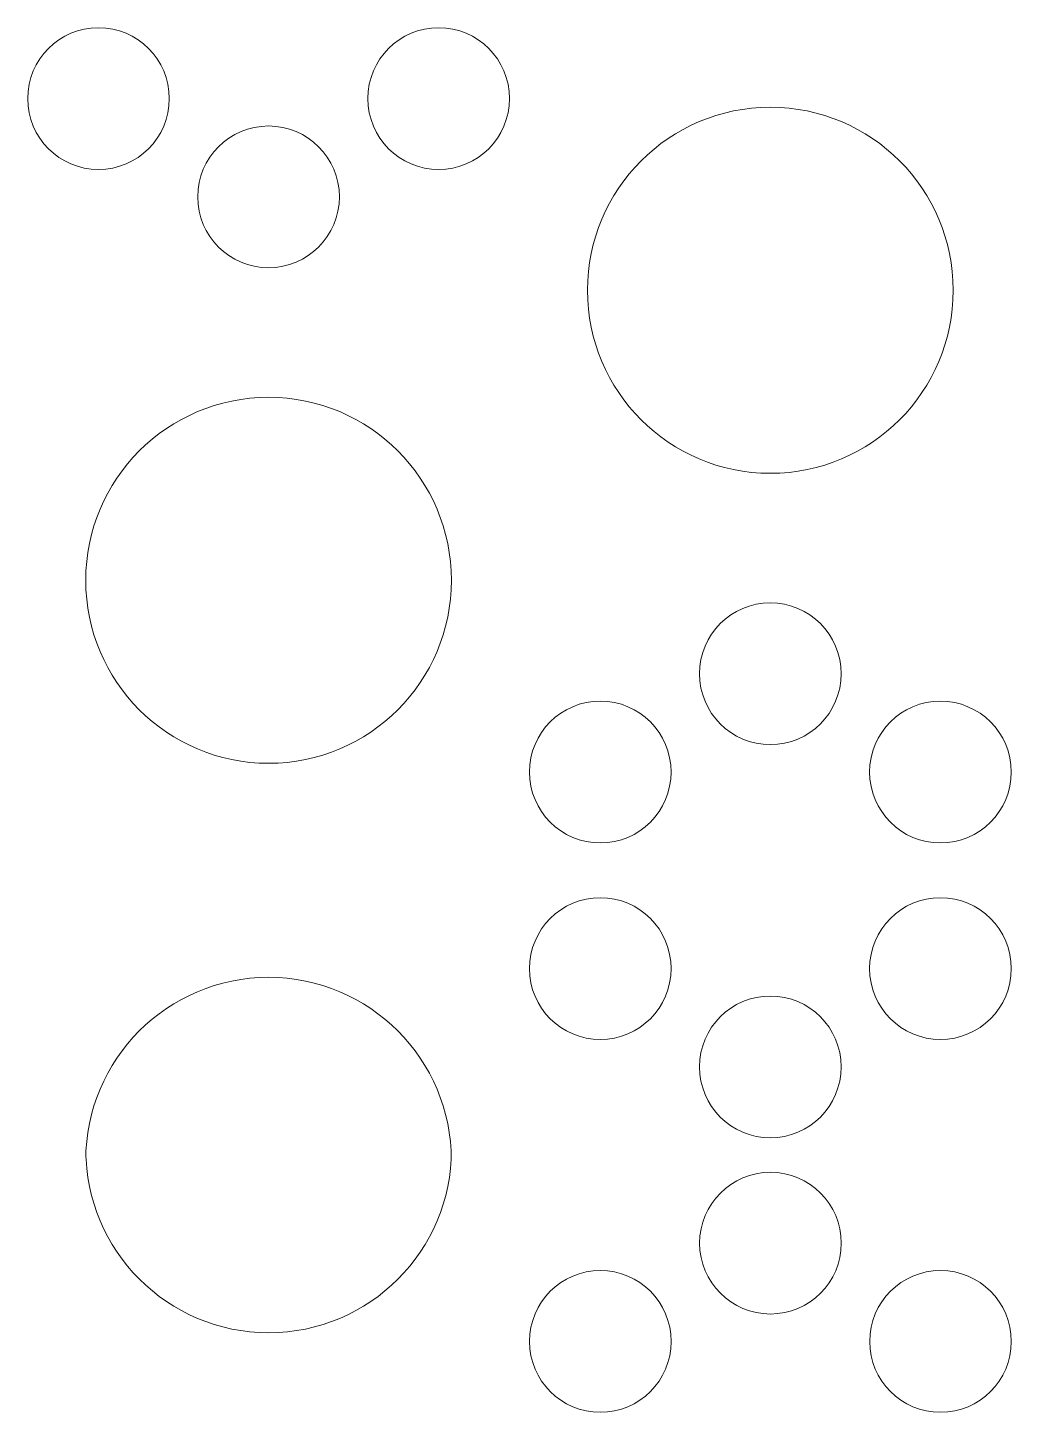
# Model space of a CAD drawing. Header units: millimetres. Extents: x -1200 to 1200, y -590 to 590.
# Drawn here: x 645.5 to 897.8, y -65.7 to 289.7 of the extents above; entities that cross this region are included whole.
import ezdxf

# ---------------------------------------------------------------- set-up
doc = ezdxf.new("R2010")
doc.units = ezdxf.units.MM
doc.header["$MEASUREMENT"] = 0
doc.layers.add('Layer 1', color=7, linetype='Continuous')

msp = doc.modelspace()

# ---------------------------------------------------------------- linework, layer by layer
at = {"layer": 'Layer 1', "color": 250, "lineweight": 20}
for points, knots in [([(645.4636, 271.4798), (645.4636, 281.5312), (653.6003, 289.6771), (663.6348, 289.6771), (673.6673, 289.6771), (681.804, 281.5312), (681.804, 271.4798), (681.804, 261.4335), (673.6673, 253.2876), (663.6348, 253.2876), (653.6003, 253.2876), (645.4636, 261.4335), (645.4636, 271.4798)], [0, 0, 0, 0, 0.25, 0.25, 0.25, 0.5, 0.5, 0.5, 0.75, 0.75, 0.75, 1, 1, 1, 1]), ([(732.7394, 271.4798), (732.7394, 281.5312), (740.8739, 289.6771), (750.9109, 289.6771), (760.9433, 289.6771), (769.08, 281.5312), (769.08, 271.4798), (769.08, 261.4335), (760.9433, 253.2876), (750.9109, 253.2876), (740.8739, 253.2876), (732.7394, 261.4335), (732.7394, 271.4798)], [0, 0, 0, 0, 0.25, 0.25, 0.25, 0.5, 0.5, 0.5, 0.75, 0.75, 0.75, 1, 1, 1, 1]), ([(789.1108, 222.2714), (789.1108, 222.2714), (789.176, 224.6937), (789.176, 224.6937), (789.176, 224.6937), (789.3544, 227.0822), (789.3544, 227.0822), (789.3544, 227.0822), (789.6535, 229.4344), (789.6535, 229.4344), (789.6535, 229.4344), (790.0658, 231.7457), (790.0658, 231.7457), (790.0658, 231.7457), (790.5915, 234.0158), (790.5915, 234.0158), (790.5915, 234.0158), (791.2211, 236.2423), (791.2211, 236.2423), (791.2211, 236.2423), (791.9565, 238.4232), (791.9565, 238.4232), (791.9565, 238.4232), (792.7982, 240.5532), (792.7982, 240.5532), (792.7982, 240.5532), (793.7363, 242.6325), (793.7363, 242.6325), (793.7363, 242.6325), (794.7732, 244.6562), (794.7732, 244.6562), (794.7732, 244.6562), (795.902, 246.6246), (795.902, 246.6246), (795.902, 246.6246), (797.1197, 248.5299), (797.1197, 248.5299), (797.1197, 248.5299), (798.4317, 250.3728), (798.4317, 250.3728), (798.4317, 250.3728), (799.8231, 252.1477), (799.8231, 252.1477), (799.8231, 252.1477), (801.2991, 253.8552), (801.2991, 253.8552), (801.2991, 253.8552), (802.8546, 255.4875), (802.8546, 255.4875), (802.8546, 255.4875), (804.4848, 257.0453), (804.4848, 257.0453), (804.4848, 257.0453), (806.1897, 258.5234), (806.1897, 258.5234), (806.1897, 258.5234), (807.9624, 259.9167), (807.9624, 259.9167), (807.9624, 259.9167), (809.8001, 261.2281), (809.8001, 261.2281), (809.8001, 261.2281), (811.7077, 262.4501), (811.7077, 262.4501), (811.7077, 262.4501), (813.6707, 263.5804), (813.6707, 263.5804), (813.6707, 263.5804), (815.6915, 264.6164), (815.6915, 264.6164), (815.6915, 264.6164), (817.768, 265.5583), (817.768, 265.5583), (817.768, 265.5583), (819.895, 266.3987), (819.895, 266.3987), (819.895, 266.3987), (822.0728, 267.1377), (822.0728, 267.1377), (822.0728, 267.1377), (824.2961, 267.7681), (824.2961, 267.7681), (824.2961, 267.7681), (826.563, 268.2945), (826.563, 268.2945), (826.563, 268.2945), (828.871, 268.7075), (828.871, 268.7075), (828.871, 268.7075), (831.2177, 269.007), (831.2177, 269.007), (831.2177, 269.007), (833.6026, 269.1856), (833.6026, 269.1856), (833.6026, 269.1856), (836.0238, 269.246), (836.0238, 269.246), (836.0238, 269.246), (838.4427, 269.1856), (838.4427, 269.1856), (838.4427, 269.1856), (840.8278, 269.007), (840.8278, 269.007), (840.8278, 269.007), (843.1742, 268.7075), (843.1742, 268.7075), (843.1742, 268.7075), (845.482, 268.2945), (845.482, 268.2945), (845.482, 268.2945), (847.7514, 267.7681), (847.7514, 267.7681), (847.7514, 267.7681), (849.9726, 267.1377), (849.9726, 267.1377), (849.9726, 267.1377), (852.1502, 266.3987), (852.1502, 266.3987), (852.1502, 266.3987), (854.2771, 265.5583), (854.2771, 265.5583), (854.2771, 265.5583), (856.3537, 264.6164), (856.3537, 264.6164), (856.3537, 264.6164), (858.3747, 263.5804), (858.3747, 263.5804), (858.3747, 263.5804), (860.3425, 262.4501), (860.3425, 262.4501), (860.3425, 262.4501), (862.2452, 261.2281), (862.2452, 261.2281), (862.2452, 261.2281), (864.0827, 259.9167), (864.0827, 259.9167), (864.0827, 259.9167), (865.8577, 258.5234), (865.8577, 258.5234), (865.8577, 258.5234), (867.5604, 257.0453), (867.5604, 257.0453), (867.5604, 257.0453), (869.1906, 255.4875), (869.1906, 255.4875), (869.1906, 255.4875), (870.7485, 253.8527), (870.7485, 253.8527), (870.7485, 253.8527), (872.2221, 252.1477), (872.2221, 252.1477), (872.2221, 252.1477), (873.616, 250.3728), (873.616, 250.3728), (873.616, 250.3728), (874.9255, 248.5299), (874.9255, 248.5299), (874.9255, 248.5299), (876.1433, 246.6246), (876.1433, 246.6246), (876.1433, 246.6246), (877.2743, 244.6562), (877.2743, 244.6562), (877.2743, 244.6562), (878.3089, 242.6325), (878.3089, 242.6325), (878.3089, 242.6325), (879.2495, 240.5532), (879.2495, 240.5532), (879.2495, 240.5532), (880.0887, 238.4232), (880.0887, 238.4232), (880.0887, 238.4232), (880.8244, 236.2423), (880.8244, 236.2423), (880.8244, 236.2423), (881.456, 234.018), (881.456, 234.018), (881.456, 234.018), (881.9794, 231.7457), (881.9794, 231.7457), (881.9794, 231.7457), (882.3919, 229.4344), (882.3919, 229.4344), (882.3919, 229.4344), (882.6883, 227.0822), (882.6883, 227.0822), (882.6883, 227.0822), (882.8717, 224.6937), (882.8717, 224.6937), (882.8717, 224.6937), (882.9319, 222.2714), (882.9319, 222.2714), (882.9319, 222.2714), (882.8717, 219.8491), (882.8717, 219.8491), (882.8717, 219.8491), (882.6883, 217.4607), (882.6883, 217.4607), (882.6883, 217.4607), (882.3919, 215.111), (882.3919, 215.111), (882.3919, 215.111), (881.9794, 212.7974), (881.9794, 212.7974), (881.9794, 212.7974), (881.456, 210.5272), (881.456, 210.5272), (881.456, 210.5272), (880.8244, 208.303), (880.8244, 208.303), (880.8244, 208.303), (880.0887, 206.1222), (880.0887, 206.1222), (880.0887, 206.1222), (879.2495, 203.9897), (879.2495, 203.9897), (879.2495, 203.9897), (878.3089, 201.9127), (878.3089, 201.9127), (878.3089, 201.9127), (877.2743, 199.889), (877.2743, 199.889), (877.2743, 199.889), (876.1433, 197.9207), (876.1433, 197.9207), (876.1433, 197.9207), (874.9255, 196.0152), (874.9255, 196.0152), (874.9255, 196.0152), (873.616, 194.1727), (873.616, 194.1727), (873.616, 194.1727), (872.2221, 192.3953), (872.2221, 192.3953), (872.2221, 192.3953), (870.7485, 190.6902), (870.7485, 190.6902), (870.7485, 190.6902), (869.1906, 189.0576), (869.1906, 189.0576), (869.1906, 189.0576), (867.5604, 187.4975), (867.5604, 187.4975), (867.5604, 187.4975), (865.8577, 186.0219), (865.8577, 186.0219), (865.8577, 186.0219), (864.0827, 184.6261), (864.0827, 184.6261), (864.0827, 184.6261), (862.2452, 183.3147), (862.2452, 183.3147), (862.2452, 183.3147), (860.3425, 182.0927), (860.3425, 182.0927), (860.3425, 182.0927), (858.3747, 180.9625), (858.3747, 180.9625), (858.3747, 180.9625), (856.3537, 179.9263), (856.3537, 179.9263), (856.3537, 179.9263), (854.2771, 178.9845), (854.2771, 178.9845), (854.2771, 178.9845), (852.1502, 178.1442), (852.1502, 178.1442), (852.1502, 178.1442), (849.9726, 177.4075), (849.9726, 177.4075), (849.9726, 177.4075), (847.7514, 176.7748), (847.7514, 176.7748), (847.7514, 176.7748), (845.482, 176.2508), (845.482, 176.2508), (845.482, 176.2508), (843.1742, 175.8401), (843.1742, 175.8401), (843.1742, 175.8401), (840.8278, 175.5408), (840.8278, 175.5408), (840.8278, 175.5408), (838.4427, 175.3573), (838.4427, 175.3573), (838.4427, 175.3573), (836.0238, 175.2969), (836.0238, 175.2969), (836.0238, 175.2969), (833.6026, 175.3573), (833.6026, 175.3573), (833.6026, 175.3573), (831.2177, 175.5408), (831.2177, 175.5408), (831.2177, 175.5408), (828.871, 175.8401), (828.871, 175.8401), (828.871, 175.8401), (826.563, 176.2508), (826.563, 176.2508), (826.563, 176.2508), (824.2937, 176.7748), (824.2937, 176.7748), (824.2937, 176.7748), (822.0728, 177.4075), (822.0728, 177.4075), (822.0728, 177.4075), (819.895, 178.1442), (819.895, 178.1442), (819.895, 178.1442), (817.768, 178.9845), (817.768, 178.9845), (817.768, 178.9845), (815.6915, 179.9263), (815.6915, 179.9263), (815.6915, 179.9263), (813.6707, 180.9625), (813.6707, 180.9625), (813.6707, 180.9625), (811.7077, 182.0927), (811.7077, 182.0927), (811.7077, 182.0927), (809.8001, 183.3147), (809.8001, 183.3147), (809.8001, 183.3147), (807.9624, 184.6261), (807.9624, 184.6261), (807.9624, 184.6261), (806.1897, 186.0219), (806.1897, 186.0219), (806.1897, 186.0219), (804.4848, 187.4975), (804.4848, 187.4975), (804.4848, 187.4975), (802.8546, 189.0576), (802.8546, 189.0576), (802.8546, 189.0576), (801.2991, 190.6902), (801.2991, 190.6902), (801.2991, 190.6902), (799.8231, 192.3953), (799.8231, 192.3953), (799.8231, 192.3953), (798.4317, 194.1727), (798.4317, 194.1727), (798.4317, 194.1727), (797.1197, 196.0152), (797.1197, 196.0152), (797.1197, 196.0152), (795.902, 197.9207), (795.902, 197.9207), (795.902, 197.9207), (794.7732, 199.889), (794.7732, 199.889), (794.7732, 199.889), (793.7363, 201.9127), (793.7363, 201.9127), (793.7363, 201.9127), (792.7982, 203.9897), (792.7982, 203.9897), (792.7982, 203.9897), (791.9565, 206.1222), (791.9565, 206.1222), (791.9565, 206.1222), (791.2211, 208.303), (791.2211, 208.303), (791.2211, 208.303), (790.5915, 210.5272), (790.5915, 210.5272), (790.5915, 210.5272), (790.0658, 212.7998), (790.0658, 212.7998), (790.0658, 212.7998), (789.6535, 215.111), (789.6535, 215.111), (789.6535, 215.111), (789.3544, 217.4607), (789.3544, 217.4607), (789.3544, 217.4607), (789.176, 219.8491), (789.176, 219.8491), (789.176, 219.8491), (789.1108, 222.2714), (789.1108, 222.2714)], [0, 0, 0, 0, 0.0078125, 0.0078125, 0.0078125, 0.015625, 0.015625, 0.015625, 0.0234375, 0.0234375, 0.0234375, 0.03125, 0.03125, 0.03125, 0.0390625, 0.0390625, 0.0390625, 0.046875, 0.046875, 0.046875, 0.0546875, 0.0546875, 0.0546875, 0.0625, 0.0625, 0.0625, 0.0703125, 0.0703125, 0.0703125, 0.078125, 0.078125, 0.078125, 0.0859375, 0.0859375, 0.0859375, 0.09375, 0.09375, 0.09375, 0.1015625, 0.1015625, 0.1015625, 0.109375, 0.109375, 0.109375, 0.1171875, 0.1171875, 0.1171875, 0.125, 0.125, 0.125, 0.1328125, 0.1328125, 0.1328125, 0.140625, 0.140625, 0.140625, 0.1484375, 0.1484375, 0.1484375, 0.15625, 0.15625, 0.15625, 0.1640625, 0.1640625, 0.1640625, 0.171875, 0.171875, 0.171875, 0.1796875, 0.1796875, 0.1796875, 0.1875, 0.1875, 0.1875, 0.1953125, 0.1953125, 0.1953125, 0.203125, 0.203125, 0.203125, 0.2109375, 0.2109375, 0.2109375, 0.21875, 0.21875, 0.21875, 0.2265625, 0.2265625, 0.2265625, 0.234375, 0.234375, 0.234375, 0.2421875, 0.2421875, 0.2421875, 0.25, 0.25, 0.25, 0.2578125, 0.2578125, 0.2578125, 0.265625, 0.265625, 0.265625, 0.2734375, 0.2734375, 0.2734375, 0.28125, 0.28125, 0.28125, 0.2890625, 0.2890625, 0.2890625, 0.296875, 0.296875, 0.296875, 0.3046875, 0.3046875, 0.3046875, 0.3125, 0.3125, 0.3125, 0.3203125, 0.3203125, 0.3203125, 0.328125, 0.328125, 0.328125, 0.3359375, 0.3359375, 0.3359375, 0.34375, 0.34375, 0.34375, 0.3515625, 0.3515625, 0.3515625, 0.359375, 0.359375, 0.359375, 0.3671875, 0.3671875, 0.3671875, 0.375, 0.375, 0.375, 0.3828125, 0.3828125, 0.3828125, 0.390625, 0.390625, 0.390625, 0.3984375, 0.3984375, 0.3984375, 0.40625, 0.40625, 0.40625, 0.4140625, 0.4140625, 0.4140625, 0.421875, 0.421875, 0.421875, 0.4296875, 0.4296875, 0.4296875, 0.4375, 0.4375, 0.4375, 0.4453125, 0.4453125, 0.4453125, 0.453125, 0.453125, 0.453125, 0.4609375, 0.4609375, 0.4609375, 0.46875, 0.46875, 0.46875, 0.4765625, 0.4765625, 0.4765625, 0.484375, 0.484375, 0.484375, 0.4921875, 0.4921875, 0.4921875, 0.5, 0.5, 0.5, 0.5078125, 0.5078125, 0.5078125, 0.515625, 0.515625, 0.515625, 0.5234375, 0.5234375, 0.5234375, 0.53125, 0.53125, 0.53125, 0.5390625, 0.5390625, 0.5390625, 0.546875, 0.546875, 0.546875, 0.5546875, 0.5546875, 0.5546875, 0.5625, 0.5625, 0.5625, 0.5703125, 0.5703125, 0.5703125, 0.578125, 0.578125, 0.578125, 0.5859375, 0.5859375, 0.5859375, 0.59375, 0.59375, 0.59375, 0.6015625, 0.6015625, 0.6015625, 0.609375, 0.609375, 0.609375, 0.6171875, 0.6171875, 0.6171875, 0.625, 0.625, 0.625, 0.6328125, 0.6328125, 0.6328125, 0.640625, 0.640625, 0.640625, 0.6484375, 0.6484375, 0.6484375, 0.65625, 0.65625, 0.65625, 0.6640625, 0.6640625, 0.6640625, 0.671875, 0.671875, 0.671875, 0.6796875, 0.6796875, 0.6796875, 0.6875, 0.6875, 0.6875, 0.6953125, 0.6953125, 0.6953125, 0.703125, 0.703125, 0.703125, 0.7109375, 0.7109375, 0.7109375, 0.71875, 0.71875, 0.71875, 0.7265625, 0.7265625, 0.7265625, 0.734375, 0.734375, 0.734375, 0.7421875, 0.7421875, 0.7421875, 0.75, 0.75, 0.75, 0.7578125, 0.7578125, 0.7578125, 0.765625, 0.765625, 0.765625, 0.7734375, 0.7734375, 0.7734375, 0.78125, 0.78125, 0.78125, 0.7890625, 0.7890625, 0.7890625, 0.796875, 0.796875, 0.796875, 0.8046875, 0.8046875, 0.8046875, 0.8125, 0.8125, 0.8125, 0.8203125, 0.8203125, 0.8203125, 0.828125, 0.828125, 0.828125, 0.8359375, 0.8359375, 0.8359375, 0.84375, 0.84375, 0.84375, 0.8515625, 0.8515625, 0.8515625, 0.859375, 0.859375, 0.859375, 0.8671875, 0.8671875, 0.8671875, 0.875, 0.875, 0.875, 0.8828125, 0.8828125, 0.8828125, 0.890625, 0.890625, 0.890625, 0.8984375, 0.8984375, 0.8984375, 0.90625, 0.90625, 0.90625, 0.9140625, 0.9140625, 0.9140625, 0.921875, 0.921875, 0.921875, 0.9296875, 0.9296875, 0.9296875, 0.9375, 0.9375, 0.9375, 0.9453125, 0.9453125, 0.9453125, 0.953125, 0.953125, 0.953125, 0.9609375, 0.9609375, 0.9609375, 0.96875, 0.96875, 0.96875, 0.9765625, 0.9765625, 0.9765625, 0.984375, 0.984375, 0.984375, 0.9921875, 0.9921875, 0.9921875, 1, 1, 1, 1]), ([(689.1015, 246.2526), (689.1015, 256.3014), (697.2359, 264.4498), (707.2729, 264.4498), (717.3051, 264.4498), (725.4444, 256.3014), (725.4444, 246.2526), (725.4444, 236.2037), (717.3051, 228.0553), (707.2729, 228.0553), (697.2359, 228.0553), (689.1015, 236.2037), (689.1015, 246.2526)], [0, 0, 0, 0, 0.25, 0.25, 0.25, 0.5, 0.5, 0.5, 0.75, 0.75, 0.75, 1, 1, 1, 1]), ([(660.3624, 147.8331), (660.3624, 147.8331), (660.4202, 150.2554), (660.4202, 150.2554), (660.4202, 150.2554), (660.6037, 152.6438), (660.6037, 152.6438), (660.6037, 152.6438), (660.9027, 154.9937), (660.9027, 154.9937), (660.9027, 154.9937), (661.315, 157.3048), (661.315, 157.3048), (661.315, 157.3048), (661.8382, 159.5775), (661.8382, 159.5775), (661.8382, 159.5775), (662.4726, 161.8017), (662.4726, 161.8017), (662.4726, 161.8017), (663.2056, 163.9825), (663.2056, 163.9825), (663.2056, 163.9825), (664.0473, 166.1123), (664.0473, 166.1123), (664.0473, 166.1123), (664.9855, 168.1919), (664.9855, 168.1919), (664.9855, 168.1919), (666.0201, 170.2156), (666.0201, 170.2156), (666.0201, 170.2156), (667.1509, 172.1839), (667.1509, 172.1839), (667.1509, 172.1839), (668.3713, 174.0893), (668.3713, 174.0893), (668.3713, 174.0893), (669.6783, 175.932), (669.6783, 175.932), (669.6783, 175.932), (671.0723, 177.7094), (671.0723, 177.7094), (671.0723, 177.7094), (672.5483, 179.4143), (672.5483, 179.4143), (672.5483, 179.4143), (674.1038, 181.047), (674.1038, 181.047), (674.1038, 181.047), (675.7316, 182.6048), (675.7316, 182.6048), (675.7316, 182.6048), (677.439, 184.0826), (677.439, 184.0826), (677.439, 184.0826), (679.2116, 185.4761), (679.2116, 185.4761), (679.2116, 185.4761), (681.0515, 186.7899), (681.0515, 186.7899), (681.0515, 186.7899), (682.9544, 188.0118), (682.9544, 188.0118), (682.9544, 188.0118), (684.9173, 189.1422), (684.9173, 189.1422), (684.9173, 189.1422), (686.9406, 190.1781), (686.9406, 190.1781), (686.9406, 190.1781), (689.0172, 191.1199), (689.0172, 191.1199), (689.0172, 191.1199), (691.1417, 191.9604), (691.1417, 191.9604), (691.1417, 191.9604), (693.3217, 192.6971), (693.3217, 192.6971), (693.3217, 192.6971), (695.5428, 193.3298), (695.5428, 193.3298), (695.5428, 193.3298), (697.8099, 193.8539), (697.8099, 193.8539), (697.8099, 193.8539), (700.1202, 194.2644), (700.1202, 194.2644), (700.1202, 194.2644), (702.4691, 194.564), (702.4691, 194.564), (702.4691, 194.564), (704.854, 194.7474), (704.854, 194.7474), (704.854, 194.7474), (707.2729, 194.8078), (707.2729, 194.8078), (707.2729, 194.8078), (709.6918, 194.7474), (709.6918, 194.7474), (709.6918, 194.7474), (712.0744, 194.564), (712.0744, 194.564), (712.0744, 194.564), (714.4209, 194.2644), (714.4209, 194.2644), (714.4209, 194.2644), (716.7313, 193.8539), (716.7313, 193.8539), (716.7313, 193.8539), (718.9982, 193.3298), (718.9982, 193.3298), (718.9982, 193.3298), (721.2241, 192.6971), (721.2241, 192.6971), (721.2241, 192.6971), (723.3995, 191.9604), (723.3995, 191.9604), (723.3995, 191.9604), (725.5241, 191.1199), (725.5241, 191.1199), (725.5241, 191.1199), (727.6053, 190.1781), (727.6053, 190.1781), (727.6053, 190.1781), (729.6261, 189.1422), (729.6261, 189.1422), (729.6261, 189.1422), (731.5891, 188.0118), (731.5891, 188.0118), (731.5891, 188.0118), (733.4919, 186.7899), (733.4919, 186.7899), (733.4919, 186.7899), (735.332, 185.4761), (735.332, 185.4761), (735.332, 185.4761), (737.1069, 184.0826), (737.1069, 184.0826), (737.1069, 184.0826), (738.8096, 182.6048), (738.8096, 182.6048), (738.8096, 182.6048), (740.4397, 181.047), (740.4397, 181.047), (740.4397, 181.047), (741.9929, 179.4143), (741.9929, 179.4143), (741.9929, 179.4143), (743.4712, 177.7094), (743.4712, 177.7094), (743.4712, 177.7094), (744.8652, 175.932), (744.8652, 175.932), (744.8652, 175.932), (746.1721, 174.0893), (746.1721, 174.0893), (746.1721, 174.0893), (747.3949, 172.1839), (747.3949, 172.1839), (747.3949, 172.1839), (748.5235, 170.2156), (748.5235, 170.2156), (748.5235, 170.2156), (749.5581, 168.1919), (749.5581, 168.1919), (749.5581, 168.1919), (750.4987, 166.1123), (750.4987, 166.1123), (750.4987, 166.1123), (751.3355, 163.9825), (751.3355, 163.9825), (751.3355, 163.9825), (752.0734, 161.8017), (752.0734, 161.8017), (752.0734, 161.8017), (752.7051, 159.5775), (752.7051, 159.5775), (752.7051, 159.5775), (753.2261, 157.3048), (753.2261, 157.3048), (753.2261, 157.3048), (753.6408, 154.9937), (753.6408, 154.9937), (753.6408, 154.9937), (753.9376, 152.6438), (753.9376, 152.6438), (753.9376, 152.6438), (754.1208, 150.2554), (754.1208, 150.2554), (754.1208, 150.2554), (754.181, 147.8331), (754.181, 147.8331), (754.181, 147.8331), (754.1208, 145.4109), (754.1208, 145.4109), (754.1208, 145.4109), (753.9376, 143.0225), (753.9376, 143.0225), (753.9376, 143.0225), (753.6408, 140.6702), (753.6408, 140.6702), (753.6408, 140.6702), (753.2261, 138.3591), (753.2261, 138.3591), (753.2261, 138.3591), (752.7051, 136.0889), (752.7051, 136.0889), (752.7051, 136.0889), (752.0734, 133.8623), (752.0734, 133.8623), (752.0734, 133.8623), (751.3355, 131.6816), (751.3355, 131.6816), (751.3355, 131.6816), (750.4987, 129.5513), (750.4987, 129.5513), (750.4987, 129.5513), (749.5581, 127.4721), (749.5581, 127.4721), (749.5581, 127.4721), (748.5235, 125.4483), (748.5235, 125.4483), (748.5235, 125.4483), (747.3949, 123.4801), (747.3949, 123.4801), (747.3949, 123.4801), (746.1721, 121.5722), (746.1721, 121.5722), (746.1721, 121.5722), (744.8652, 119.7319), (744.8652, 119.7319), (744.8652, 119.7319), (743.4712, 117.9544), (743.4712, 117.9544), (743.4712, 117.9544), (741.9929, 116.2496), (741.9929, 116.2496), (741.9929, 116.2496), (740.4397, 114.6169), (740.4397, 114.6169), (740.4397, 114.6169), (738.8096, 113.0592), (738.8096, 113.0592), (738.8096, 113.0592), (737.1069, 111.5814), (737.1069, 111.5814), (737.1069, 111.5814), (735.332, 110.1878), (735.332, 110.1878), (735.332, 110.1878), (733.4919, 108.8764), (733.4919, 108.8764), (733.4919, 108.8764), (731.5891, 107.6544), (731.5891, 107.6544), (731.5891, 107.6544), (729.6261, 106.5242), (729.6261, 106.5242), (729.6261, 106.5242), (727.6053, 105.4882), (727.6053, 105.4882), (727.6053, 105.4882), (725.5241, 104.5463), (725.5241, 104.5463), (725.5241, 104.5463), (723.3995, 103.7035), (723.3995, 103.7035), (723.3995, 103.7035), (721.2241, 102.9693), (721.2241, 102.9693), (721.2241, 102.9693), (718.9982, 102.3365), (718.9982, 102.3365), (718.9982, 102.3365), (716.7313, 101.8102), (716.7313, 101.8102), (716.7313, 101.8102), (714.4209, 101.3972), (714.4209, 101.3972), (714.4209, 101.3972), (712.0744, 101.0976), (712.0744, 101.0976), (712.0744, 101.0976), (709.6918, 100.9189), (709.6918, 100.9189), (709.6918, 100.9189), (707.2729, 100.8585), (707.2729, 100.8585), (707.2729, 100.8585), (704.8493, 100.9189), (704.8493, 100.9189), (704.8493, 100.9189), (702.4691, 101.0976), (702.4691, 101.0976), (702.4691, 101.0976), (700.1202, 101.3972), (700.1202, 101.3972), (700.1202, 101.3972), (697.8099, 101.8102), (697.8099, 101.8102), (697.8099, 101.8102), (695.5428, 102.3365), (695.5428, 102.3365), (695.5428, 102.3365), (693.3217, 102.9693), (693.3217, 102.9693), (693.3217, 102.9693), (691.1417, 103.7058), (691.1417, 103.7058), (691.1417, 103.7058), (689.0172, 104.5463), (689.0172, 104.5463), (689.0172, 104.5463), (686.9406, 105.4882), (686.9406, 105.4882), (686.9406, 105.4882), (684.9173, 106.5242), (684.9173, 106.5242), (684.9173, 106.5242), (682.9544, 107.6544), (682.9544, 107.6544), (682.9544, 107.6544), (681.0515, 108.8764), (681.0515, 108.8764), (681.0515, 108.8764), (679.2116, 110.1878), (679.2116, 110.1878), (679.2116, 110.1878), (677.439, 111.5814), (677.439, 111.5814), (677.439, 111.5814), (675.7316, 113.0592), (675.7316, 113.0592), (675.7316, 113.0592), (674.1038, 114.6169), (674.1038, 114.6169), (674.1038, 114.6169), (672.5483, 116.2496), (672.5483, 116.2496), (672.5483, 116.2496), (671.0723, 117.9544), (671.0723, 117.9544), (671.0723, 117.9544), (669.6783, 119.7319), (669.6783, 119.7319), (669.6783, 119.7319), (668.3713, 121.5722), (668.3713, 121.5722), (668.3713, 121.5722), (667.1509, 123.4801), (667.1509, 123.4801), (667.1509, 123.4801), (666.0201, 125.4483), (666.0201, 125.4483), (666.0201, 125.4483), (664.9855, 127.4721), (664.9855, 127.4721), (664.9855, 127.4721), (664.0473, 129.5513), (664.0473, 129.5513), (664.0473, 129.5513), (663.2056, 131.6816), (663.2056, 131.6816), (663.2056, 131.6816), (662.4726, 133.8623), (662.4726, 133.8623), (662.4726, 133.8623), (661.8382, 136.0889), (661.8382, 136.0889), (661.8382, 136.0889), (661.315, 138.3614), (661.315, 138.3614), (661.315, 138.3614), (660.9027, 140.6702), (660.9027, 140.6702), (660.9027, 140.6702), (660.6037, 143.0225), (660.6037, 143.0225), (660.6037, 143.0225), (660.4202, 145.4109), (660.4202, 145.4109), (660.4202, 145.4109), (660.3624, 147.8331), (660.3624, 147.8331)], [0, 0, 0, 0, 0.0078125, 0.0078125, 0.0078125, 0.015625, 0.015625, 0.015625, 0.0234375, 0.0234375, 0.0234375, 0.03125, 0.03125, 0.03125, 0.0390625, 0.0390625, 0.0390625, 0.046875, 0.046875, 0.046875, 0.0546875, 0.0546875, 0.0546875, 0.0625, 0.0625, 0.0625, 0.0703125, 0.0703125, 0.0703125, 0.078125, 0.078125, 0.078125, 0.0859375, 0.0859375, 0.0859375, 0.09375, 0.09375, 0.09375, 0.1015625, 0.1015625, 0.1015625, 0.109375, 0.109375, 0.109375, 0.1171875, 0.1171875, 0.1171875, 0.125, 0.125, 0.125, 0.1328125, 0.1328125, 0.1328125, 0.140625, 0.140625, 0.140625, 0.1484375, 0.1484375, 0.1484375, 0.15625, 0.15625, 0.15625, 0.1640625, 0.1640625, 0.1640625, 0.171875, 0.171875, 0.171875, 0.1796875, 0.1796875, 0.1796875, 0.1875, 0.1875, 0.1875, 0.1953125, 0.1953125, 0.1953125, 0.203125, 0.203125, 0.203125, 0.2109375, 0.2109375, 0.2109375, 0.21875, 0.21875, 0.21875, 0.2265625, 0.2265625, 0.2265625, 0.234375, 0.234375, 0.234375, 0.2421875, 0.2421875, 0.2421875, 0.25, 0.25, 0.25, 0.2578125, 0.2578125, 0.2578125, 0.265625, 0.265625, 0.265625, 0.2734375, 0.2734375, 0.2734375, 0.28125, 0.28125, 0.28125, 0.2890625, 0.2890625, 0.2890625, 0.296875, 0.296875, 0.296875, 0.3046875, 0.3046875, 0.3046875, 0.3125, 0.3125, 0.3125, 0.3203125, 0.3203125, 0.3203125, 0.328125, 0.328125, 0.328125, 0.3359375, 0.3359375, 0.3359375, 0.34375, 0.34375, 0.34375, 0.3515625, 0.3515625, 0.3515625, 0.359375, 0.359375, 0.359375, 0.3671875, 0.3671875, 0.3671875, 0.375, 0.375, 0.375, 0.3828125, 0.3828125, 0.3828125, 0.390625, 0.390625, 0.390625, 0.3984375, 0.3984375, 0.3984375, 0.40625, 0.40625, 0.40625, 0.4140625, 0.4140625, 0.4140625, 0.421875, 0.421875, 0.421875, 0.4296875, 0.4296875, 0.4296875, 0.4375, 0.4375, 0.4375, 0.4453125, 0.4453125, 0.4453125, 0.453125, 0.453125, 0.453125, 0.4609375, 0.4609375, 0.4609375, 0.46875, 0.46875, 0.46875, 0.4765625, 0.4765625, 0.4765625, 0.484375, 0.484375, 0.484375, 0.4921875, 0.4921875, 0.4921875, 0.5, 0.5, 0.5, 0.5078125, 0.5078125, 0.5078125, 0.515625, 0.515625, 0.515625, 0.5234375, 0.5234375, 0.5234375, 0.53125, 0.53125, 0.53125, 0.5390625, 0.5390625, 0.5390625, 0.546875, 0.546875, 0.546875, 0.5546875, 0.5546875, 0.5546875, 0.5625, 0.5625, 0.5625, 0.5703125, 0.5703125, 0.5703125, 0.578125, 0.578125, 0.578125, 0.5859375, 0.5859375, 0.5859375, 0.59375, 0.59375, 0.59375, 0.6015625, 0.6015625, 0.6015625, 0.609375, 0.609375, 0.609375, 0.6171875, 0.6171875, 0.6171875, 0.625, 0.625, 0.625, 0.6328125, 0.6328125, 0.6328125, 0.640625, 0.640625, 0.640625, 0.6484375, 0.6484375, 0.6484375, 0.65625, 0.65625, 0.65625, 0.6640625, 0.6640625, 0.6640625, 0.671875, 0.671875, 0.671875, 0.6796875, 0.6796875, 0.6796875, 0.6875, 0.6875, 0.6875, 0.6953125, 0.6953125, 0.6953125, 0.703125, 0.703125, 0.703125, 0.7109375, 0.7109375, 0.7109375, 0.71875, 0.71875, 0.71875, 0.7265625, 0.7265625, 0.7265625, 0.734375, 0.734375, 0.734375, 0.7421875, 0.7421875, 0.7421875, 0.75, 0.75, 0.75, 0.7578125, 0.7578125, 0.7578125, 0.765625, 0.765625, 0.765625, 0.7734375, 0.7734375, 0.7734375, 0.78125, 0.78125, 0.78125, 0.7890625, 0.7890625, 0.7890625, 0.796875, 0.796875, 0.796875, 0.8046875, 0.8046875, 0.8046875, 0.8125, 0.8125, 0.8125, 0.8203125, 0.8203125, 0.8203125, 0.828125, 0.828125, 0.828125, 0.8359375, 0.8359375, 0.8359375, 0.84375, 0.84375, 0.84375, 0.8515625, 0.8515625, 0.8515625, 0.859375, 0.859375, 0.859375, 0.8671875, 0.8671875, 0.8671875, 0.875, 0.875, 0.875, 0.8828125, 0.8828125, 0.8828125, 0.890625, 0.890625, 0.890625, 0.8984375, 0.8984375, 0.8984375, 0.90625, 0.90625, 0.90625, 0.9140625, 0.9140625, 0.9140625, 0.921875, 0.921875, 0.921875, 0.9296875, 0.9296875, 0.9296875, 0.9375, 0.9375, 0.9375, 0.9453125, 0.9453125, 0.9453125, 0.953125, 0.953125, 0.953125, 0.9609375, 0.9609375, 0.9609375, 0.96875, 0.96875, 0.96875, 0.9765625, 0.9765625, 0.9765625, 0.984375, 0.984375, 0.984375, 0.9921875, 0.9921875, 0.9921875, 1, 1, 1, 1]), ([(817.8523, 123.852), (817.8523, 133.9008), (825.9891, 142.0493), (836.0238, 142.0493), (846.0561, 142.0493), (854.1953, 133.9008), (854.1953, 123.852), (854.1953, 113.8031), (846.0561, 105.6548), (836.0238, 105.6548), (825.9891, 105.6548), (817.8523, 113.8031), (817.8523, 123.852)], [0, 0, 0, 0, 0.25, 0.25, 0.25, 0.5, 0.5, 0.5, 0.75, 0.75, 0.75, 1, 1, 1, 1]), ([(774.2144, 98.6199), (774.2144, 108.6713), (782.3512, 116.817), (792.3834, 116.817), (802.4181, 116.817), (810.5549, 108.6713), (810.5549, 98.6199), (810.5549, 88.5732), (802.4181, 80.4275), (792.3834, 80.4275), (782.3512, 80.4275), (774.2144, 88.5732), (774.2144, 98.6199)], [0, 0, 0, 0, 0.25, 0.25, 0.25, 0.5, 0.5, 0.5, 0.75, 0.75, 0.75, 1, 1, 1, 1]), ([(861.4904, 98.6199), (861.4904, 108.6713), (869.6247, 116.817), (879.6619, 116.817), (889.694, 116.817), (897.831, 108.6713), (897.831, 98.6199), (897.831, 88.5732), (889.694, 80.4275), (879.6619, 80.4275), (869.6247, 80.4275), (861.4904, 88.5732), (861.4904, 98.6199)], [0, 0, 0, 0, 0.25, 0.25, 0.25, 0.5, 0.5, 0.5, 0.75, 0.75, 0.75, 1, 1, 1, 1]), ([(774.2144, 48.1627), (774.2144, 58.2093), (782.3512, 66.3599), (792.3834, 66.3599), (802.4181, 66.3599), (810.5549, 58.2093), (810.5549, 48.1627), (810.5549, 38.1162), (802.4181, 29.9656), (792.3834, 29.9656), (782.3512, 29.9656), (774.2144, 38.1162), (774.2144, 48.1627)], [0, 0, 0, 0, 0.25, 0.25, 0.25, 0.5, 0.5, 0.5, 0.75, 0.75, 0.75, 1, 1, 1, 1]), ([(861.4904, 48.1627), (861.4904, 58.2093), (869.6247, 66.3599), (879.6619, 66.3599), (889.694, 66.3599), (897.831, 58.2093), (897.831, 48.1627), (897.831, 38.1162), (889.694, 29.9656), (879.6619, 29.9656), (869.6247, 29.9656), (861.4904, 38.1162), (861.4904, 48.1627)], [0, 0, 0, 0, 0.25, 0.25, 0.25, 0.5, 0.5, 0.5, 0.75, 0.75, 0.75, 1, 1, 1, 1]), ([(672.5483, 30.5355), (672.5483, 30.5355), (674.1038, 32.168), (674.1038, 32.168), (674.1038, 32.168), (675.7316, 33.7235), (675.7316, 33.7235), (675.7316, 33.7235), (677.439, 35.2013), (677.439, 35.2013), (677.439, 35.2013), (679.2116, 36.5997), (679.2116, 36.5997), (679.2116, 36.5997), (681.0515, 37.9087), (681.0515, 37.9087), (681.0515, 37.9087), (682.9544, 39.1329), (682.9544, 39.1329), (682.9544, 39.1329), (684.9173, 40.2632), (684.9173, 40.2632), (684.9173, 40.2632), (686.9406, 41.2992), (686.9406, 41.2992), (686.9406, 41.2992), (689.0172, 42.2411), (689.0172, 42.2411), (689.0172, 42.2411), (691.1417, 43.079), (691.1417, 43.079), (691.1417, 43.079), (693.3217, 43.8182), (693.3217, 43.8182), (693.3217, 43.8182), (695.5428, 44.4509), (695.5428, 44.4509), (695.5428, 44.4509), (697.8099, 44.9726), (697.8099, 44.9726), (697.8099, 44.9726), (700.1202, 45.3856), (700.1202, 45.3856), (700.1202, 45.3856), (702.4691, 45.685), (702.4691, 45.685), (702.4691, 45.685), (704.854, 45.8684), (704.854, 45.8684), (704.854, 45.8684), (707.2729, 45.9288), (707.2729, 45.9288), (707.2729, 45.9288), (709.6918, 45.8684), (709.6918, 45.8684), (709.6918, 45.8684), (712.0744, 45.685), (712.0744, 45.685), (712.0744, 45.685), (714.4209, 45.3856), (714.4209, 45.3856), (714.4209, 45.3856), (716.7313, 44.9726), (716.7313, 44.9726), (716.7313, 44.9726), (718.9982, 44.4509), (718.9982, 44.4509), (718.9982, 44.4509), (721.2241, 43.8182), (721.2241, 43.8182), (721.2241, 43.8182), (723.3995, 43.079), (723.3995, 43.079), (723.3995, 43.079), (725.5241, 42.2411), (725.5241, 42.2411), (725.5241, 42.2411), (727.6053, 41.2992), (727.6053, 41.2992), (727.6053, 41.2992), (729.6261, 40.2632), (729.6261, 40.2632), (729.6261, 40.2632), (731.5891, 39.1329), (731.5891, 39.1329), (731.5891, 39.1329), (733.4919, 37.9087), (733.4919, 37.9087), (733.4919, 37.9087), (735.332, 36.5997), (735.332, 36.5997), (735.332, 36.5997), (737.1069, 35.2013), (737.1069, 35.2013), (737.1069, 35.2013), (738.8096, 33.7235), (738.8096, 33.7235), (738.8096, 33.7235), (740.4397, 32.168), (740.4397, 32.168), (740.4397, 32.168), (741.9929, 30.5355), (741.9929, 30.5355), (741.9929, 30.5355), (743.4712, 28.828), (743.4712, 28.828), (743.4712, 28.828), (744.8652, 27.053), (744.8652, 27.053), (744.8652, 27.053), (746.1721, 25.2104), (746.1721, 25.2104), (746.1721, 25.2104), (747.3949, 23.3049), (747.3949, 23.3049), (747.3949, 23.3049), (748.5235, 21.3366), (748.5235, 21.3366), (748.5235, 21.3366), (749.5581, 19.3153), (749.5581, 19.3153), (749.5581, 19.3153), (750.4987, 17.2336), (750.4987, 17.2336), (750.4987, 17.2336), (751.3355, 15.1035), (751.3355, 15.1035), (751.3355, 15.1035), (752.0734, 12.9251), (752.0734, 12.9251), (752.0734, 12.9251), (752.7051, 10.6961), (752.7051, 10.6961), (752.7051, 10.6961), (753.2261, 8.426), (753.2261, 8.426), (753.2261, 8.426), (753.6408, 6.1123), (753.6408, 6.1123), (753.6408, 6.1123), (753.9376, 3.7625), (753.9376, 3.7625), (753.9376, 3.7625), (754.1208, 1.3765), (754.1208, 1.3765), (754.1208, 1.3765), (754.1547, -0.0266), (754.1547, -0.0266), (754.1547, -0.0266), (754.1378, -0.739), (754.1378, -0.739), (754.1378, -0.739), (753.9545, -3.1275), (753.9545, -3.1275), (753.9545, -3.1275), (753.6578, -5.4773), (753.6578, -5.4773), (753.6578, -5.4773), (753.243, -7.7909), (753.243, -7.7909), (753.243, -7.7909), (752.722, -10.061), (752.722, -10.061), (752.722, -10.061), (752.0903, -12.2877), (752.0903, -12.2877), (752.0903, -12.2877), (751.3523, -14.466), (751.3523, -14.466), (751.3523, -14.466), (750.5155, -16.5986), (750.5155, -16.5986), (750.5155, -16.5986), (749.575, -18.6777), (749.575, -18.6777), (749.575, -18.6777), (748.5405, -20.7017), (748.5405, -20.7017), (748.5405, -20.7017), (747.4118, -22.6698), (747.4118, -22.6698), (747.4118, -22.6698), (746.1891, -24.5753), (746.1891, -24.5753), (746.1891, -24.5753), (744.8819, -26.418), (744.8819, -26.418), (744.8819, -26.418), (743.4881, -28.193), (743.4881, -28.193), (743.4881, -28.193), (742.0097, -29.8981), (742.0097, -29.8981), (742.0097, -29.8981), (740.4567, -31.5331), (740.4567, -31.5331), (740.4567, -31.5331), (738.8264, -33.0907), (738.8264, -33.0907), (738.8264, -33.0907), (737.124, -34.5663), (737.124, -34.5663), (737.124, -34.5663), (735.3489, -35.9621), (735.3489, -35.9621), (735.3489, -35.9621), (733.5088, -37.2736), (733.5088, -37.2736), (733.5088, -37.2736), (731.606, -38.4956), (731.606, -38.4956), (731.606, -38.4956), (729.643, -39.6282), (729.643, -39.6282), (729.643, -39.6282), (727.622, -40.6666), (727.622, -40.6666), (727.622, -40.6666), (725.5409, -41.6037), (725.5409, -41.6037), (725.5409, -41.6037), (723.4164, -42.4466), (723.4164, -42.4466), (723.4164, -42.4466), (721.241, -43.1832), (721.241, -43.1832), (721.241, -43.1832), (719.0152, -43.8134), (719.0152, -43.8134), (719.0152, -43.8134), (716.7482, -44.3399), (716.7482, -44.3399), (716.7482, -44.3399), (714.4378, -44.7528), (714.4378, -44.7528), (714.4378, -44.7528), (712.0914, -45.0523), (712.0914, -45.0523), (712.0914, -45.0523), (709.7087, -45.2311), (709.7087, -45.2311), (709.7087, -45.2311), (707.2898, -45.2914), (707.2898, -45.2914), (707.2898, -45.2914), (704.8663, -45.2311), (704.8663, -45.2311), (704.8663, -45.2311), (702.4859, -45.0523), (702.4859, -45.0523), (702.4859, -45.0523), (700.1369, -44.7528), (700.1369, -44.7528), (700.1369, -44.7528), (697.8267, -44.3399), (697.8267, -44.3399), (697.8267, -44.3399), (695.5598, -43.8134), (695.5598, -43.8134), (695.5598, -43.8134), (693.3386, -43.1832), (693.3386, -43.1832), (693.3386, -43.1832), (691.1587, -42.4466), (691.1587, -42.4466), (691.1587, -42.4466), (689.0341, -41.6037), (689.0341, -41.6037), (689.0341, -41.6037), (686.9576, -40.6666), (686.9576, -40.6666), (686.9576, -40.6666), (684.9342, -39.6282), (684.9342, -39.6282), (684.9342, -39.6282), (682.9712, -38.4956), (682.9712, -38.4956), (682.9712, -38.4956), (681.0684, -37.2736), (681.0684, -37.2736), (681.0684, -37.2736), (679.2284, -35.9621), (679.2284, -35.9621), (679.2284, -35.9621), (677.4559, -34.5663), (677.4559, -34.5663), (677.4559, -34.5663), (675.7486, -33.0907), (675.7486, -33.0907), (675.7486, -33.0907), (674.1206, -31.5331), (674.1206, -31.5331), (674.1206, -31.5331), (672.5651, -29.8981), (672.5651, -29.8981), (672.5651, -29.8981), (671.0892, -28.193), (671.0892, -28.193), (671.0892, -28.193), (669.6953, -26.418), (669.6953, -26.418), (669.6953, -26.418), (668.3882, -24.5753), (668.3882, -24.5753), (668.3882, -24.5753), (667.1679, -22.6698), (667.1679, -22.6698), (667.1679, -22.6698), (666.0368, -20.7017), (666.0368, -20.7017), (666.0368, -20.7017), (665.0024, -18.6777), (665.0024, -18.6777), (665.0024, -18.6777), (664.0644, -16.5986), (664.0644, -16.5986), (664.0644, -16.5986), (663.2225, -14.466), (663.2225, -14.466), (663.2225, -14.466), (662.4895, -12.2877), (662.4895, -12.2877), (662.4895, -12.2877), (661.8551, -10.061), (661.8551, -10.061), (661.8551, -10.061), (661.332, -7.7909), (661.332, -7.7909), (661.332, -7.7909), (660.9195, -5.4773), (660.9195, -5.4773), (660.9195, -5.4773), (660.6205, -3.1275), (660.6205, -3.1275), (660.6205, -3.1275), (660.4372, -0.739), (660.4372, -0.739), (660.4372, -0.739), (660.4202, -0.0266), (660.4202, -0.0266), (660.4202, -0.0266), (660.3865, -0.0266), (660.3865, -0.0266), (660.3865, -0.0266), (660.4202, 1.3718), (660.4202, 1.3718), (660.4202, 1.3718), (660.6037, 3.7625), (660.6037, 3.7625), (660.6037, 3.7625), (660.9027, 6.1123), (660.9027, 6.1123), (660.9027, 6.1123), (661.315, 8.426), (661.315, 8.426), (661.315, 8.426), (661.8382, 10.6961), (661.8382, 10.6961), (661.8382, 10.6961), (662.4726, 12.9251), (662.4726, 12.9251), (662.4726, 12.9251), (663.2056, 15.1035), (663.2056, 15.1035), (663.2056, 15.1035), (664.0473, 17.2336), (664.0473, 17.2336), (664.0473, 17.2336), (664.9855, 19.3105), (664.9855, 19.3105), (664.9855, 19.3105), (666.0201, 21.3366), (666.0201, 21.3366), (666.0201, 21.3366), (667.1509, 23.3049), (667.1509, 23.3049), (667.1509, 23.3049), (668.3713, 25.2104), (668.3713, 25.2104), (668.3713, 25.2104), (669.6783, 27.053), (669.6783, 27.053), (669.6783, 27.053), (671.0723, 28.828), (671.0723, 28.828), (671.0723, 28.828), (672.5483, 30.5355), (672.5483, 30.5355)], [0, 0, 0, 0, 0.00775194, 0.00775194, 0.00775194, 0.01550388, 0.01550388, 0.01550388, 0.02325581, 0.02325581, 0.02325581, 0.03100775, 0.03100775, 0.03100775, 0.03875969, 0.03875969, 0.03875969, 0.04651163, 0.04651163, 0.04651163, 0.05426357, 0.05426357, 0.05426357, 0.0620155, 0.0620155, 0.0620155, 0.06976744, 0.06976744, 0.06976744, 0.07751938, 0.07751938, 0.07751938, 0.08527132, 0.08527132, 0.08527132, 0.09302326, 0.09302326, 0.09302326, 0.10077519, 0.10077519, 0.10077519, 0.10852713, 0.10852713, 0.10852713, 0.11627907, 0.11627907, 0.11627907, 0.12403101, 0.12403101, 0.12403101, 0.13178295, 0.13178295, 0.13178295, 0.13953488, 0.13953488, 0.13953488, 0.14728682, 0.14728682, 0.14728682, 0.15503876, 0.15503876, 0.15503876, 0.1627907, 0.1627907, 0.1627907, 0.17054264, 0.17054264, 0.17054264, 0.17829457, 0.17829457, 0.17829457, 0.18604651, 0.18604651, 0.18604651, 0.19379845, 0.19379845, 0.19379845, 0.20155039, 0.20155039, 0.20155039, 0.20930233, 0.20930233, 0.20930233, 0.21705426, 0.21705426, 0.21705426, 0.2248062, 0.2248062, 0.2248062, 0.23255814, 0.23255814, 0.23255814, 0.24031008, 0.24031008, 0.24031008, 0.24806202, 0.24806202, 0.24806202, 0.25581395, 0.25581395, 0.25581395, 0.26356589, 0.26356589, 0.26356589, 0.27131783, 0.27131783, 0.27131783, 0.27906977, 0.27906977, 0.27906977, 0.28682171, 0.28682171, 0.28682171, 0.29457364, 0.29457364, 0.29457364, 0.30232558, 0.30232558, 0.30232558, 0.31007752, 0.31007752, 0.31007752, 0.31782946, 0.31782946, 0.31782946, 0.3255814, 0.3255814, 0.3255814, 0.33333333, 0.33333333, 0.33333333, 0.34108527, 0.34108527, 0.34108527, 0.34883721, 0.34883721, 0.34883721, 0.35658915, 0.35658915, 0.35658915, 0.36434109, 0.36434109, 0.36434109, 0.37209302, 0.37209302, 0.37209302, 0.37984496, 0.37984496, 0.37984496, 0.3875969, 0.3875969, 0.3875969, 0.39534884, 0.39534884, 0.39534884, 0.40310078, 0.40310078, 0.40310078, 0.41085271, 0.41085271, 0.41085271, 0.41860465, 0.41860465, 0.41860465, 0.42635659, 0.42635659, 0.42635659, 0.43410853, 0.43410853, 0.43410853, 0.44186047, 0.44186047, 0.44186047, 0.4496124, 0.4496124, 0.4496124, 0.45736434, 0.45736434, 0.45736434, 0.46511628, 0.46511628, 0.46511628, 0.47286822, 0.47286822, 0.47286822, 0.48062016, 0.48062016, 0.48062016, 0.48837209, 0.48837209, 0.48837209, 0.49612403, 0.49612403, 0.49612403, 0.50387597, 0.50387597, 0.50387597, 0.51162791, 0.51162791, 0.51162791, 0.51937984, 0.51937984, 0.51937984, 0.52713178, 0.52713178, 0.52713178, 0.53488372, 0.53488372, 0.53488372, 0.54263566, 0.54263566, 0.54263566, 0.5503876, 0.5503876, 0.5503876, 0.55813953, 0.55813953, 0.55813953, 0.56589147, 0.56589147, 0.56589147, 0.57364341, 0.57364341, 0.57364341, 0.58139535, 0.58139535, 0.58139535, 0.58914729, 0.58914729, 0.58914729, 0.59689922, 0.59689922, 0.59689922, 0.60465116, 0.60465116, 0.60465116, 0.6124031, 0.6124031, 0.6124031, 0.62015504, 0.62015504, 0.62015504, 0.62790698, 0.62790698, 0.62790698, 0.63565891, 0.63565891, 0.63565891, 0.64341085, 0.64341085, 0.64341085, 0.65116279, 0.65116279, 0.65116279, 0.65891473, 0.65891473, 0.65891473, 0.66666667, 0.66666667, 0.66666667, 0.6744186, 0.6744186, 0.6744186, 0.68217054, 0.68217054, 0.68217054, 0.68992248, 0.68992248, 0.68992248, 0.69767442, 0.69767442, 0.69767442, 0.70542636, 0.70542636, 0.70542636, 0.71317829, 0.71317829, 0.71317829, 0.72093023, 0.72093023, 0.72093023, 0.72868217, 0.72868217, 0.72868217, 0.73643411, 0.73643411, 0.73643411, 0.74418605, 0.74418605, 0.74418605, 0.75193798, 0.75193798, 0.75193798, 0.75968992, 0.75968992, 0.75968992, 0.76744186, 0.76744186, 0.76744186, 0.7751938, 0.7751938, 0.7751938, 0.78294574, 0.78294574, 0.78294574, 0.79069767, 0.79069767, 0.79069767, 0.79844961, 0.79844961, 0.79844961, 0.80620155, 0.80620155, 0.80620155, 0.81395349, 0.81395349, 0.81395349, 0.82170543, 0.82170543, 0.82170543, 0.82945736, 0.82945736, 0.82945736, 0.8372093, 0.8372093, 0.8372093, 0.84496124, 0.84496124, 0.84496124, 0.85271318, 0.85271318, 0.85271318, 0.86046512, 0.86046512, 0.86046512, 0.86821705, 0.86821705, 0.86821705, 0.87596899, 0.87596899, 0.87596899, 0.88372093, 0.88372093, 0.88372093, 0.89147287, 0.89147287, 0.89147287, 0.89922481, 0.89922481, 0.89922481, 0.90697674, 0.90697674, 0.90697674, 0.91472868, 0.91472868, 0.91472868, 0.92248062, 0.92248062, 0.92248062, 0.93023256, 0.93023256, 0.93023256, 0.9379845, 0.9379845, 0.9379845, 0.94573643, 0.94573643, 0.94573643, 0.95348837, 0.95348837, 0.95348837, 0.96124031, 0.96124031, 0.96124031, 0.96899225, 0.96899225, 0.96899225, 0.97674419, 0.97674419, 0.97674419, 0.98449612, 0.98449612, 0.98449612, 0.99224806, 0.99224806, 0.99224806, 1, 1, 1, 1]), ([(817.8523, 22.933), (817.8523, 32.9795), (825.9891, 41.1303), (836.0238, 41.1303), (846.0561, 41.1303), (854.1953, 32.9795), (854.1953, 22.933), (854.1953, 12.8841), (846.0561, 4.7359), (836.0238, 4.7359), (825.9891, 4.7359), (817.8523, 12.8841), (817.8523, 22.933)], [0, 0, 0, 0, 0.25, 0.25, 0.25, 0.5, 0.5, 0.5, 0.75, 0.75, 0.75, 1, 1, 1, 1]), ([(817.8691, -22.2979), (817.8691, -12.2491), (826.0059, -4.1009), (836.0407, -4.1009), (846.0728, -4.1009), (854.2123, -12.2491), (854.2123, -22.2979), (854.2123, -32.3444), (846.0728, -40.4952), (836.0407, -40.4952), (826.0059, -40.4952), (817.8691, -32.3444), (817.8691, -22.2979)], [0, 0, 0, 0, 0.25, 0.25, 0.25, 0.5, 0.5, 0.5, 0.75, 0.75, 0.75, 1, 1, 1, 1]), ([(774.2313, -47.5301), (774.2313, -37.4787), (782.3681, -29.3281), (792.4004, -29.3281), (802.4349, -29.3281), (810.5717, -37.4787), (810.5717, -47.5301), (810.5717, -57.5767), (802.4349, -65.7224), (792.4004, -65.7224), (782.3681, -65.7224), (774.2313, -57.5767), (774.2313, -47.5301)], [0, 0, 0, 0, 0.25, 0.25, 0.25, 0.5, 0.5, 0.5, 0.75, 0.75, 0.75, 1, 1, 1, 1]), ([(861.5073, -47.5301), (861.5073, -37.4787), (869.6417, -29.3281), (879.6788, -29.3281), (889.711, -29.3281), (897.8478, -37.4787), (897.8478, -47.5301), (897.8478, -57.5767), (889.711, -65.7224), (879.6788, -65.7224), (869.6417, -65.7224), (861.5073, -57.5767), (861.5073, -47.5301)], [0, 0, 0, 0, 0.25, 0.25, 0.25, 0.5, 0.5, 0.5, 0.75, 0.75, 0.75, 1, 1, 1, 1])]:
    msp.add_open_spline(points, degree=3, knots=knots, dxfattribs=at)

doc.saveas('drawing.dxf')
